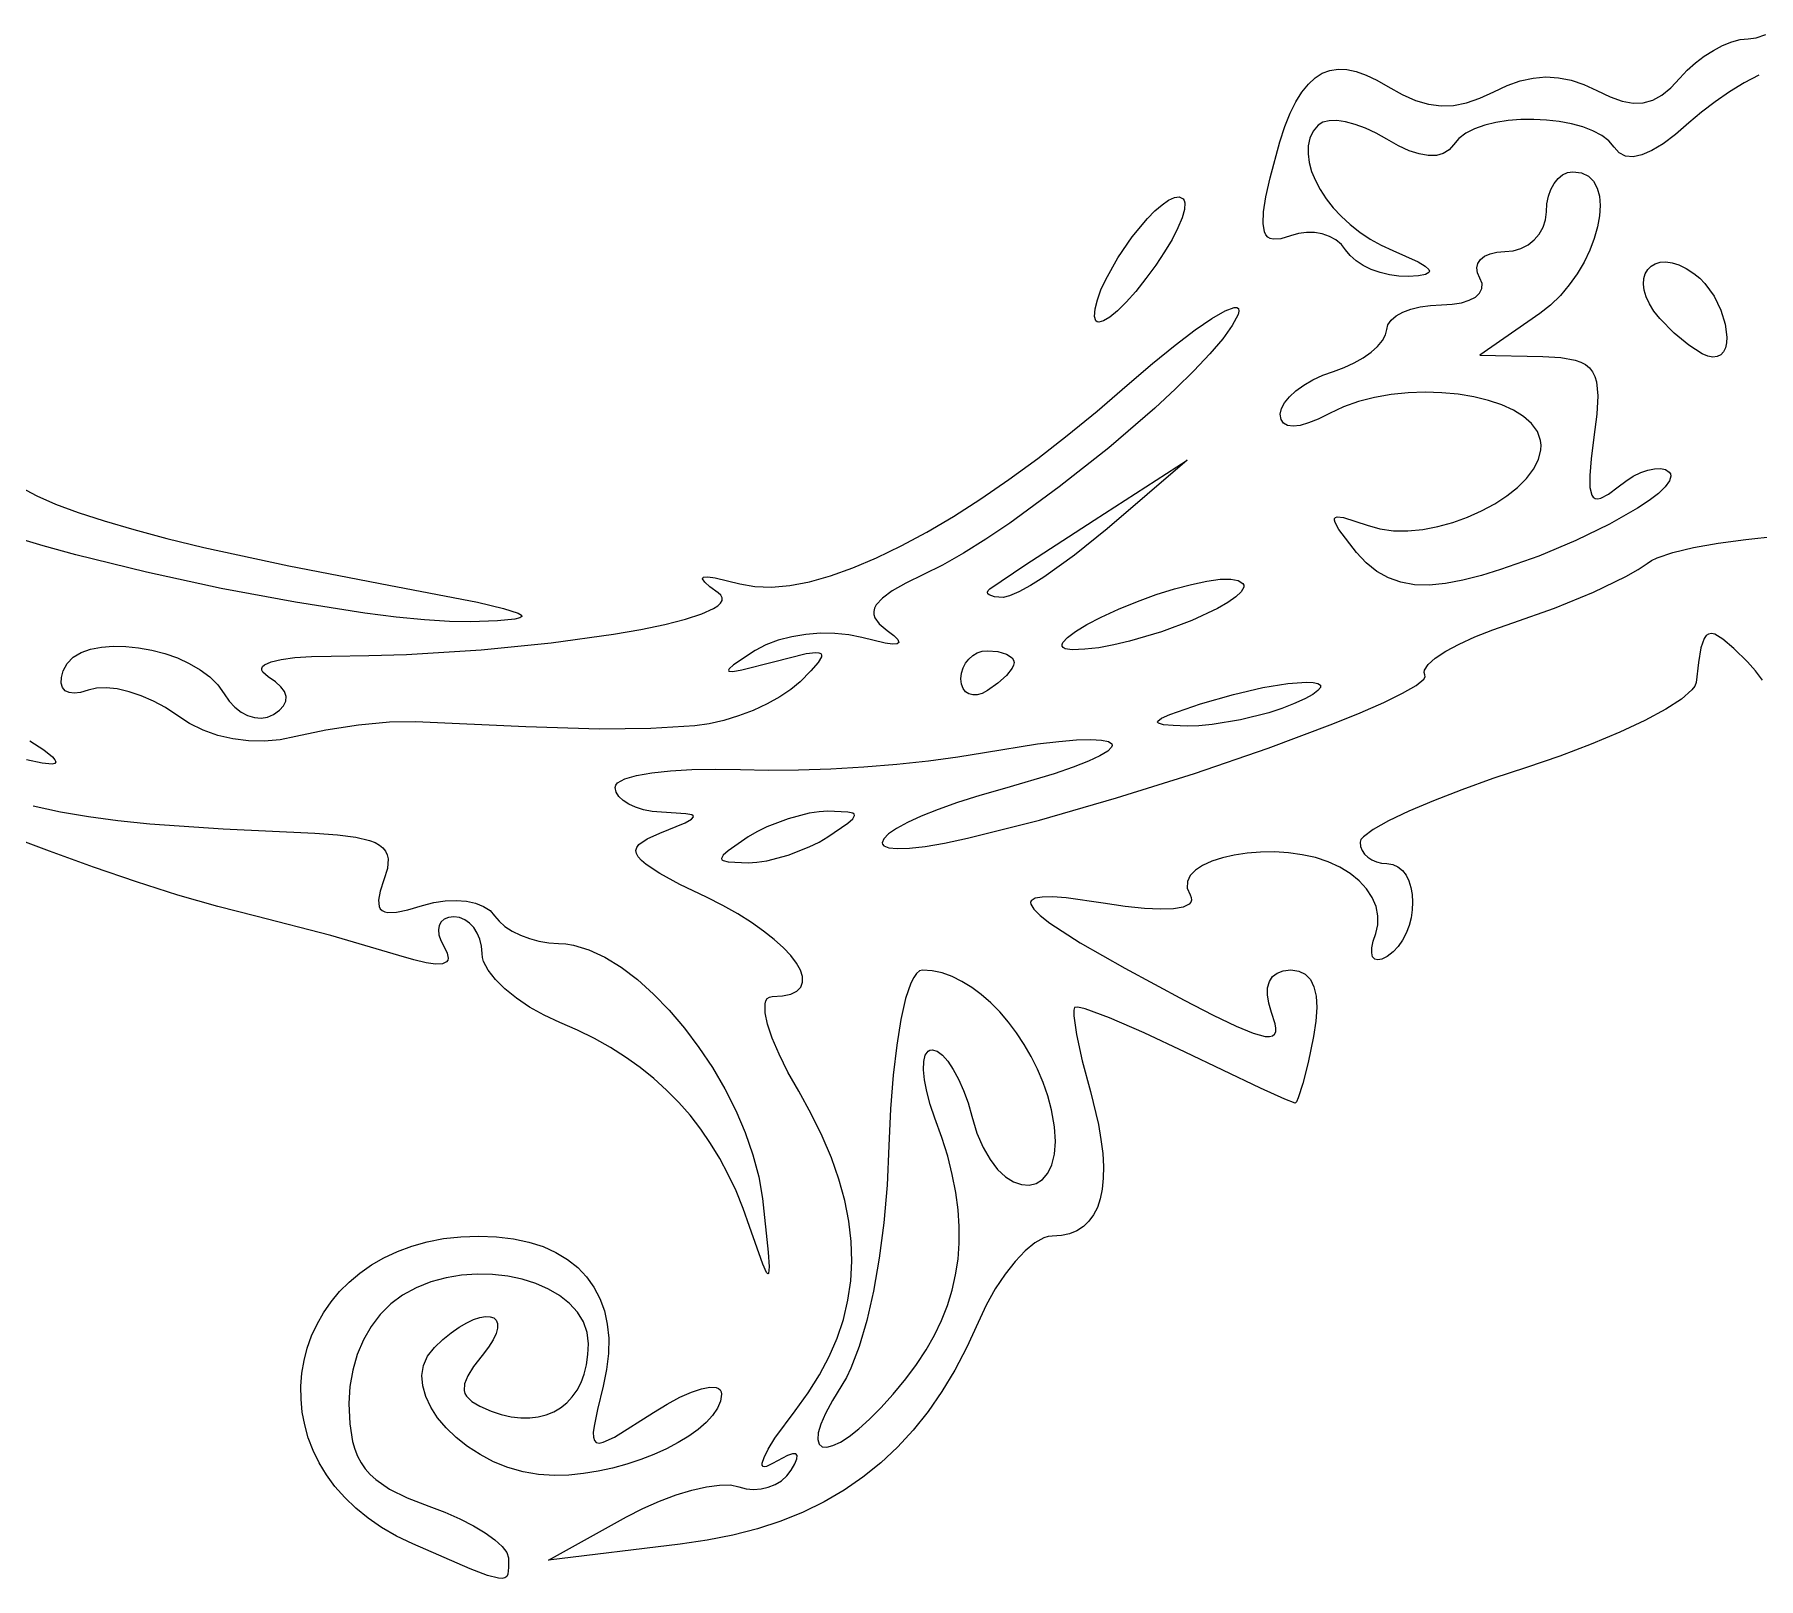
# Model space of a CAD drawing. Header units: millimetres. Extents: x 0.03 to 7.19, y 1.13 to 4.15.
# Drawn here: x 5.514 to 6.234, y 1.173 to 1.818 of the extents above; entities that cross this region are included whole.
import ezdxf

# ---------------------------------------------------------------- set-up
doc = ezdxf.new("R2010")
doc.units = ezdxf.units.MM

msp = doc.modelspace()

# ---------------------------------------------------------------- linework, layer by layer
at = {"flags": 128}
for points in [[(6.234096, 1.800558), (6.227987, 1.797299), (6.221819, 1.793567), (6.215779, 1.789468), (6.210052, 1.785109), (6.204824, 1.780594), (6.199237, 1.775724), (6.194094, 1.771871), (6.189413, 1.76904), (6.185214, 1.767238), (6.181516, 1.766472), (6.178337, 1.766748), (6.175697, 1.768074), (6.173615, 1.770455), (6.17144, 1.773088), (6.168454, 1.775388), (6.164775, 1.777352), (6.160517, 1.778979), (6.155797, 1.780267), (6.150732, 1.781214), (6.145436, 1.781817), (6.140027, 1.782076), (6.134619, 1.781989), (6.12933, 1.781552), (6.124275, 1.780766), (6.11957, 1.779627), (6.115332, 1.778134), (6.111675, 1.776284), (6.108717, 1.774077), (6.106574, 1.77151), (6.104702, 1.769295), (6.102299, 1.767803), (6.099399, 1.767032), (6.096035, 1.766977), (6.092244, 1.767637), (6.088058, 1.769008), (6.083513, 1.771088), (6.078643, 1.773872), (6.074231, 1.776378), (6.069822, 1.778423), (6.065535, 1.779983), (6.061485, 1.781035), (6.05779, 1.781554), (6.054567, 1.781516), (6.051933, 1.780899), (6.050004, 1.779677), (6.047978, 1.777121), (6.046624, 1.77423), (6.045911, 1.771056), (6.04581, 1.767649), (6.046289, 1.764062), (6.047319, 1.760345), (6.048868, 1.756549), (6.050907, 1.752726), (6.053405, 1.748926), (6.056331, 1.7452), (6.059656, 1.7416), (6.063348, 1.738177), (6.067377, 1.734982), (6.071714, 1.732066), (6.076326, 1.729479), (6.081185, 1.727274), (6.091737, 1.722582), (6.094749, 1.72078), (6.096268, 1.719316), (6.096471, 1.718704), (6.096305, 1.718169), (6.094872, 1.717321), (6.091981, 1.716752), (6.087643, 1.716441), (6.083719, 1.716541), (6.079768, 1.717102), (6.075898, 1.718078), (6.072216, 1.719424), (6.06883, 1.721094), (6.065846, 1.723043), (6.063373, 1.725224), (6.061518, 1.727594), (6.059722, 1.729855), (6.05743, 1.731728), (6.054734, 1.733188), (6.05173, 1.734212), (6.04851, 1.734774), (6.04517, 1.734852), (6.041804, 1.73442), (6.038504, 1.733455), (6.034442, 1.732209), (6.031298, 1.732007), (6.030061, 1.732326), (6.029041, 1.73294), (6.028234, 1.733859), (6.027638, 1.735094), (6.027059, 1.738558), (6.027272, 1.74342), (6.028245, 1.749768), (6.029949, 1.757691), (6.033999, 1.772716), (6.036147, 1.779049), (6.0384, 1.784614), (6.040771, 1.789421), (6.043276, 1.793483), (6.045932, 1.796811), (6.048754, 1.799418), (6.051758, 1.801316), (6.054959, 1.802518), (6.058372, 1.803033), (6.062015, 1.802877), (6.065902, 1.802059), (6.070049, 1.800592), (6.074471, 1.798489), (6.079185, 1.79576), (6.085061, 1.792424), (6.090648, 1.789974), (6.09604, 1.788405), (6.101331, 1.787715), (6.106613, 1.787899), (6.111982, 1.788952), (6.11753, 1.79087), (6.123351, 1.793649), (6.128913, 1.796286), (6.134375, 1.798186), (6.139761, 1.79935), (6.145094, 1.799778), (6.150399, 1.79947), (6.155699, 1.798427), (6.161018, 1.796648), (6.166379, 1.794135), (6.17194, 1.791452), (6.176966, 1.789693), (6.18155, 1.788871), (6.185784, 1.789), (6.18976, 1.790094), (6.193572, 1.792167), (6.197313, 1.795231), (6.201074, 1.799302), (6.204116, 1.8026), (6.20754, 1.805678), (6.21123, 1.808468), (6.215068, 1.810903), (6.218939, 1.812914), (6.222724, 1.814435), (6.226308, 1.815397), (6.229574, 1.815733), (6.232996, 1.816199), (6.237029, 1.817535)], [(6.066032, 1.601247), (6.058726, 1.610794), (6.057095, 1.613681), (6.056799, 1.614689), (6.056855, 1.61542), (6.057266, 1.615885), (6.058038, 1.616094), (6.060676, 1.615786), (6.070449, 1.612552), (6.075736, 1.611058), (6.081444, 1.610315), (6.087462, 1.610268), (6.093678, 1.610862), (6.099978, 1.612043), (6.106252, 1.613756), (6.112387, 1.615945), (6.118271, 1.618556), (6.123793, 1.621533), (6.128839, 1.624823), (6.133298, 1.62837), (6.137058, 1.632118), (6.140007, 1.636015), (6.142032, 1.640003), (6.143022, 1.644029), (6.143094, 1.646039), (6.142865, 1.648038), (6.141559, 1.651691), (6.139181, 1.655015), (6.13584, 1.657997), (6.131648, 1.660622), (6.126712, 1.662876), (6.121143, 1.664746), (6.11505, 1.666218), (6.108542, 1.667278), (6.10173, 1.667911), (6.094722, 1.668105), (6.087627, 1.667845), (6.080557, 1.667116), (6.073619, 1.665906), (6.066924, 1.664201), (6.06058, 1.661985), (6.054699, 1.659247), (6.05007, 1.65695), (6.04599, 1.655302), (6.042479, 1.654301), (6.03956, 1.65395), (6.037252, 1.654247), (6.035577, 1.655194), (6.034557, 1.656791), (6.034212, 1.659038), (6.034666, 1.661343), (6.035966, 1.663771), (6.038021, 1.66625), (6.04074, 1.668707), (6.044032, 1.671067), (6.047806, 1.673259), (6.051971, 1.675209), (6.056435, 1.676844), (6.060899, 1.678471), (6.065063, 1.680397), (6.068837, 1.682552), (6.072129, 1.684865), (6.074848, 1.687263), (6.076903, 1.689676), (6.078203, 1.692032), (6.078657, 1.69426), (6.079124, 1.696341), (6.080462, 1.698282), (6.082577, 1.700041), (6.085376, 1.701576), (6.088764, 1.702845), (6.092649, 1.703803), (6.096936, 1.70441), (6.101532, 1.704622), (6.105988, 1.704848), (6.109874, 1.705498), (6.113125, 1.706526), (6.115674, 1.707885), (6.117457, 1.709531), (6.118407, 1.711418), (6.118458, 1.713501), (6.117546, 1.715733), (6.116519, 1.717965), (6.116244, 1.720047), (6.116678, 1.721934), (6.117778, 1.72358), (6.119502, 1.724939), (6.121808, 1.725967), (6.124651, 1.726617), (6.12799, 1.726844), (6.131471, 1.727184), (6.134718, 1.728159), (6.137662, 1.7297), (6.14023, 1.73174), (6.142351, 1.734209), (6.143955, 1.737039), (6.14497, 1.740162), (6.145324, 1.74351), (6.14555, 1.746858), (6.1462, 1.749982), (6.147228, 1.752812), (6.148587, 1.755281), (6.150234, 1.757321), (6.15212, 1.758862), (6.154203, 1.759837), (6.156435, 1.760177), (6.16, 1.759704), (6.162869, 1.75835), (6.165064, 1.756212), (6.166606, 1.753385), (6.16752, 1.749968), (6.167828, 1.746055), (6.167551, 1.741745), (6.166714, 1.737134), (6.165339, 1.732318), (6.163448, 1.727394), (6.161064, 1.722459), (6.15821, 1.717609), (6.154909, 1.712941), (6.151182, 1.708552), (6.147054, 1.704538), (6.142546, 1.700997), (6.117546, 1.683566), (6.143796, 1.682983), (6.151412, 1.682567), (6.157318, 1.681537), (6.159676, 1.680719), (6.161663, 1.679659), (6.163298, 1.678328), (6.164598, 1.676698), (6.165583, 1.674738), (6.166271, 1.672419), (6.166831, 1.666588), (6.166428, 1.65897), (6.165212, 1.64933), (6.164022, 1.64035), (6.163431, 1.633406), (6.163491, 1.628393), (6.164252, 1.625208), (6.164912, 1.62427), (6.165766, 1.623749), (6.16682, 1.623634), (6.168082, 1.623912), (6.171251, 1.625594), (6.175324, 1.628691), (6.178461, 1.631058), (6.181637, 1.633017), (6.184764, 1.634543), (6.187756, 1.635611), (6.190524, 1.636196), (6.192982, 1.636273), (6.195041, 1.635817), (6.196615, 1.634802), (6.197155, 1.634029), (6.197352, 1.633145), (6.196773, 1.631071), (6.194987, 1.628635), (6.192099, 1.625895), (6.188218, 1.622905), (6.183448, 1.619723), (6.171676, 1.613003), (6.157637, 1.606185), (6.142187, 1.599716), (6.126182, 1.594045), (6.118238, 1.59165), (6.110476, 1.589622), (6.103146, 1.588189), (6.096415, 1.587557), (6.090237, 1.587737), (6.084567, 1.588741), (6.079357, 1.590582), (6.074562, 1.593272), (6.070136, 1.596823), (6.066032, 1.601247)], [(5.956671, 1.699719), (5.956953, 1.702995), (5.957873, 1.706732), (5.959352, 1.710825), (5.961311, 1.715171), (5.966355, 1.724199), (5.972376, 1.732979), (5.978744, 1.740675), (5.981862, 1.743855), (5.984831, 1.746449), (5.987572, 1.748354), (5.990007, 1.749465), (5.992057, 1.749677), (5.993643, 1.748885), (5.994114, 1.748161), (5.994357, 1.747175), (5.994186, 1.74449), (5.993194, 1.740966), (5.991445, 1.736741), (5.989002, 1.731952), (5.985928, 1.726735), (5.982287, 1.721227), (5.978143, 1.715566), (5.973876, 1.710257), (5.969886, 1.70577), (5.966259, 1.702168), (5.963084, 1.699517), (5.96045, 1.697882), (5.958444, 1.697328), (5.957704, 1.697476), (5.957155, 1.697918), (5.956671, 1.699719)], [(6.192657, 1.698899), (6.190199, 1.702005), (6.188322, 1.705029), (6.186997, 1.707936), (6.186195, 1.710686), (6.185888, 1.713243), (6.186047, 1.715569), (6.186643, 1.717624), (6.187648, 1.719373), (6.189033, 1.720777), (6.19077, 1.721798), (6.192829, 1.722399), (6.195182, 1.722542), (6.197801, 1.722188), (6.200656, 1.721301), (6.20372, 1.719842), (6.206962, 1.717774), (6.209352, 1.71581), (6.211554, 1.713521), (6.215338, 1.708224), (6.218202, 1.702388), (6.220032, 1.696519), (6.220716, 1.691122), (6.220594, 1.688758), (6.220142, 1.686702), (6.219348, 1.685017), (6.218197, 1.683765), (6.216675, 1.68301), (6.214768, 1.682816), (6.212812, 1.683222), (6.210444, 1.684218), (6.204832, 1.687717), (6.198661, 1.692787), (6.192657, 1.698899)], [(5.573421, 1.533302), (5.568709, 1.536446), (5.563717, 1.539151), (5.558596, 1.541374), (5.553499, 1.543071), (5.548577, 1.5442), (5.543981, 1.544718), (5.539865, 1.544581), (5.536379, 1.543747), (5.533279, 1.542788), (5.530633, 1.542439), (5.528471, 1.542676), (5.526824, 1.543476), (5.52572, 1.544814), (5.525192, 1.546668), (5.525267, 1.549015), (5.525976, 1.55183), (5.527614, 1.554911), (5.530148, 1.557422), (5.533458, 1.559378), (5.537426, 1.560798), (5.541933, 1.561698), (5.546862, 1.562096), (5.552093, 1.562008), (5.557508, 1.561451), (5.562988, 1.560443), (5.568415, 1.559001), (5.573671, 1.557141), (5.578637, 1.554881), (5.583193, 1.552237), (5.587223, 1.549227), (5.590607, 1.545868), (5.593226, 1.542177), (5.595274, 1.539148), (5.597642, 1.536607), (5.600247, 1.534587), (5.603002, 1.533125), (5.605825, 1.532255), (5.608631, 1.532013), (5.611334, 1.532434), (5.613851, 1.533552), (5.61634, 1.535364), (5.618034, 1.537227), (5.618934, 1.539137), (5.619041, 1.541094), (5.618353, 1.543095), (5.616873, 1.545138), (5.614599, 1.547222), (5.611532, 1.549344), (5.609352, 1.551165), (5.608909, 1.552016), (5.608886, 1.552822), (5.609273, 1.553581), (5.610061, 1.55429), (5.612803, 1.555545), (5.617036, 1.556563), (5.622688, 1.55732), (5.629684, 1.557792), (5.637949, 1.557955), (5.653629, 1.558131), (5.669396, 1.558639), (5.700475, 1.560538), (5.729763, 1.563417), (5.755836, 1.567045), (5.767222, 1.569067), (5.77727, 1.571189), (5.785803, 1.573381), (5.792642, 1.575615), (5.79761, 1.577862), (5.799336, 1.57898), (5.800528, 1.580092), (5.801163, 1.581191), (5.801219, 1.582276), (5.800673, 1.583342), (5.799504, 1.584385), (5.796042, 1.586916), (5.793863, 1.588844), (5.792982, 1.590178), (5.793033, 1.590623), (5.793414, 1.590922), (5.795174, 1.591083), (5.798278, 1.590669), (5.808574, 1.588135), (5.814833, 1.586956), (5.821783, 1.586716), (5.829385, 1.587396), (5.837603, 1.588977), (5.846398, 1.591439), (5.855731, 1.594763), (5.865565, 1.598929), (5.875862, 1.603918), (5.886583, 1.609711), (5.897692, 1.616287), (5.909149, 1.623627), (5.920917, 1.631712), (5.932958, 1.640522), (5.945234, 1.650037), (5.957706, 1.660239), (5.970337, 1.671108), (5.98081, 1.680108), (5.990322, 1.687829), (5.998681, 1.694152), (6.0057, 1.698955), (6.011189, 1.702117), (6.014957, 1.703518), (6.016136, 1.70352), (6.016815, 1.703036), (6.016968, 1.702052), (6.016574, 1.700552), (6.014179, 1.696003), (6.010189, 1.690477), (6.004781, 1.68412), (5.99813, 1.677078), (5.990411, 1.669496), (5.9818, 1.661519), (5.962605, 1.64496), (5.94195, 1.628565), (5.921242, 1.613495), (5.911306, 1.606821), (5.901884, 1.600914), (5.89315, 1.595919), (5.885282, 1.591983), (5.877921, 1.588422), (5.872197, 1.585167), (5.868071, 1.582156), (5.865502, 1.57933), (5.86479, 1.577966), (5.864451, 1.576626), (5.864482, 1.5753), (5.864878, 1.573983), (5.866742, 1.57134), (5.870004, 1.568635), (5.872863, 1.566468), (5.874515, 1.564812), (5.874967, 1.563667), (5.874225, 1.563036), (5.872294, 1.562921), (5.869182, 1.563321), (5.859435, 1.565677), (5.854057, 1.566825), (5.848264, 1.56741), (5.842237, 1.567452), (5.83616, 1.566976), (5.830215, 1.566002), (5.824583, 1.564552), (5.819447, 1.56265), (5.81499, 1.560316), (5.805931, 1.554286), (5.804022, 1.552556), (5.803743, 1.551999), (5.803923, 1.551642), (5.805681, 1.551515), (5.809344, 1.552144), (5.822574, 1.555552), (5.836294, 1.558967), (5.84022, 1.55945), (5.841484, 1.559359), (5.842296, 1.559036), (5.842665, 1.558475), (5.842601, 1.557667), (5.841214, 1.555281), (5.838216, 1.551818), (5.833685, 1.547219), (5.829876, 1.543978), (5.825227, 1.540858), (5.819917, 1.537933), (5.814127, 1.53528), (5.808037, 1.532971), (5.801827, 1.531084), (5.795677, 1.529692), (5.789768, 1.528872), (5.771439, 1.527672), (5.74995, 1.527483), (5.719204, 1.528387), (5.673101, 1.530469), (5.662281, 1.530317), (5.649247, 1.529102), (5.63564, 1.527025), (5.623101, 1.524288), (5.616568, 1.522969), (5.609968, 1.522376), (5.603381, 1.522497), (5.596886, 1.523316), (5.590563, 1.52482), (5.584492, 1.526995), (5.578751, 1.529827), (5.573421, 1.533302)], [(5.912907, 1.585997), (5.927608, 1.595906), (5.956435, 1.614691), (5.995324, 1.639788), (5.96199, 1.611149), (5.948244, 1.600025), (5.935456, 1.590906), (5.929867, 1.587393), (5.925053, 1.584735), (5.921192, 1.58305), (5.918462, 1.582455), (5.914876, 1.582717), (5.912633, 1.58347), (5.912072, 1.583996), (5.911916, 1.584601), (5.912186, 1.585273), (5.912907, 1.585997)], [(5.508458, 1.628332), (5.514919, 1.624912), (5.522833, 1.62145), (5.532216, 1.617941), (5.543083, 1.61438), (5.555449, 1.610762), (5.56933, 1.607081), (5.584741, 1.603332), (5.620214, 1.59561), (5.66199, 1.587552), (5.698973, 1.580396), (5.70991, 1.577848), (5.716042, 1.575884), (5.717362, 1.575096), (5.717546, 1.574424), (5.716617, 1.573858), (5.714596, 1.57339), (5.707366, 1.572704), (5.696032, 1.572288), (5.687277, 1.572403), (5.676847, 1.573075), (5.664973, 1.574257), (5.651886, 1.575904), (5.622997, 1.580406), (5.592023, 1.586207), (5.560812, 1.592935), (5.53121, 1.60022), (5.517588, 1.603954), (5.505061, 1.607688)], [(5.761254, 1.198483), (5.768094, 1.201998), (5.775039, 1.205062), (5.781895, 1.207623), (5.788471, 1.209628), (5.794573, 1.211027), (5.80001, 1.211768), (5.804588, 1.211798), (5.808115, 1.211066), (5.811137, 1.210217), (5.814258, 1.209913), (5.817388, 1.210125), (5.820436, 1.210825), (5.823314, 1.211983), (5.82593, 1.213572), (5.828194, 1.215563), (5.830018, 1.217927), (5.83156, 1.220669), (5.832383, 1.222729), (5.832487, 1.224107), (5.831874, 1.224802), (5.830542, 1.224815), (5.828493, 1.224146), (5.82224, 1.22076), (5.819652, 1.219491), (5.818792, 1.219361), (5.818215, 1.219551), (5.817917, 1.220052), (5.817892, 1.22085), (5.818643, 1.223297), (5.820431, 1.226802), (5.823217, 1.231274), (5.831629, 1.24276), (5.837091, 1.250202), (5.841837, 1.257735), (5.845866, 1.265365), (5.84918, 1.273097), (5.851777, 1.28094), (5.853658, 1.288898), (5.854824, 1.296978), (5.855273, 1.305186), (5.855007, 1.313528), (5.854026, 1.322011), (5.852329, 1.33064), (5.849916, 1.339423), (5.846789, 1.348364), (5.842946, 1.357471), (5.838388, 1.366749), (5.833115, 1.376205), (5.828635, 1.384212), (5.824951, 1.391651), (5.822108, 1.398367), (5.820148, 1.404208), (5.819115, 1.409019), (5.819051, 1.412646), (5.819396, 1.413968), (5.82, 1.414935), (5.820867, 1.41553), (5.822004, 1.415733), (5.826378, 1.416), (5.829811, 1.416775), (5.83233, 1.418014), (5.833963, 1.419675), (5.834739, 1.421717), (5.834684, 1.424097), (5.833828, 1.426772), (5.832197, 1.429701), (5.82982, 1.432842), (5.826725, 1.436151), (5.822939, 1.439587), (5.81849, 1.443108), (5.813407, 1.446671), (5.807718, 1.450234), (5.801449, 1.453754), (5.794629, 1.457191), (5.783553, 1.462619), (5.775185, 1.467128), (5.769405, 1.470879), (5.767448, 1.472523), (5.766094, 1.474038), (5.765329, 1.475446), (5.765136, 1.476767), (5.765501, 1.478022), (5.76641, 1.47923), (5.769799, 1.48159), (5.775185, 1.48401), (5.785656, 1.488365), (5.788302, 1.489802), (5.78923, 1.490851), (5.789051, 1.491254), (5.788445, 1.491589), (5.785954, 1.492096), (5.775879, 1.492733), (5.771973, 1.493085), (5.768329, 1.493791), (5.765027, 1.494809), (5.762146, 1.496095), (5.759767, 1.49761), (5.757969, 1.499309), (5.756832, 1.501151), (5.756435, 1.503094), (5.756706, 1.504058), (5.757503, 1.504973), (5.760565, 1.506642), (5.765407, 1.508069), (5.771813, 1.509226), (5.77957, 1.51008), (5.788462, 1.510602), (5.798276, 1.51076), (5.808796, 1.510524), (5.820326, 1.510282), (5.833034, 1.51042), (5.846502, 1.510911), (5.860313, 1.511724), (5.87405, 1.512831), (5.887296, 1.514202), (5.899632, 1.515809), (5.910643, 1.517622), (5.932789, 1.521259), (5.941686, 1.522337), (5.949116, 1.522952), (5.955065, 1.523128), (5.959519, 1.522887), (5.962467, 1.522253), (5.963895, 1.521248), (5.964035, 1.520615), (5.963789, 1.519897), (5.962138, 1.518222), (5.958928, 1.516247), (5.954145, 1.513995), (5.947777, 1.511488), (5.939811, 1.508751), (5.919032, 1.502677), (5.908693, 1.499749), (5.899435, 1.496808), (5.891294, 1.493905), (5.884307, 1.491089), (5.87851, 1.488408), (5.873939, 1.485911), (5.87063, 1.483648), (5.86862, 1.481668), (5.867946, 1.48002), (5.86812, 1.479336), (5.868642, 1.478753), (5.870747, 1.477916), (5.874296, 1.477558), (5.879325, 1.477728), (5.88587, 1.478476), (5.893969, 1.47985), (5.903657, 1.481899), (5.933604, 1.489442), (5.965836, 1.498704), (5.998342, 1.508968), (6.029112, 1.519516), (6.056135, 1.529627), (6.067614, 1.534295), (6.077403, 1.538585), (6.08525, 1.542406), (6.090904, 1.54567), (6.094114, 1.548285), (6.094724, 1.549322), (6.094629, 1.550163), (6.094329, 1.551072), (6.094462, 1.552091), (6.095954, 1.55442), (6.098956, 1.557061), (6.103315, 1.559925), (6.108882, 1.562925), (6.115506, 1.56597), (6.123037, 1.568972), (6.131324, 1.571844), (6.148668, 1.577958), (6.165016, 1.584672), (6.178529, 1.59117), (6.183646, 1.594083), (6.187365, 1.596635), (6.189167, 1.597798), (6.191595, 1.598944), (6.198168, 1.601156), (6.206753, 1.60322), (6.217018, 1.605082), (6.228632, 1.606689), (6.241264, 1.607989)], [(5.966699, 1.577552), (5.974587, 1.580778), (5.982417, 1.583609), (5.989985, 1.585996), (5.997084, 1.587891), (6.00351, 1.589243), (6.009058, 1.590003), (6.013522, 1.590123), (6.016699, 1.589552), (6.018602, 1.588316), (6.018967, 1.587555), (6.018965, 1.586708), (6.017941, 1.584791), (6.01568, 1.582629), (6.012335, 1.580285), (6.008056, 1.577822), (5.99731, 1.572793), (5.984654, 1.568051), (5.971304, 1.564101), (5.964748, 1.562582), (5.958474, 1.561451), (5.952634, 1.560772), (5.947379, 1.560608), (5.944392, 1.561031), (5.943542, 1.561481), (5.943107, 1.562077), (5.943078, 1.562813), (5.943444, 1.563678), (5.945325, 1.565762), (5.94867, 1.568261), (5.953401, 1.571106), (5.959436, 1.574226), (5.966699, 1.577552)], [(6.235569, 1.547874), (6.232715, 1.55178), (6.229365, 1.555497), (6.223579, 1.561128), (6.21907, 1.565001), (6.21564, 1.567037), (6.214269, 1.567342), (6.213094, 1.567158), (6.212092, 1.566475), (6.211236, 1.565285), (6.209869, 1.561338), (6.208797, 1.555241), (6.207824, 1.546913), (6.207322, 1.545447), (6.206127, 1.543797), (6.201805, 1.540013), (6.195147, 1.535708), (6.186443, 1.531026), (6.175986, 1.526113), (6.164064, 1.521114), (6.150969, 1.516175), (6.13699, 1.511441), (6.12304, 1.506794), (6.110026, 1.502106), (6.098233, 1.497504), (6.087945, 1.493116), (6.079448, 1.48907), (6.073025, 1.485494), (6.068963, 1.482515), (6.067906, 1.481289), (6.067546, 1.48026), (6.067773, 1.478459), (6.068423, 1.476778), (6.06945, 1.475255), (6.07081, 1.473925), (6.072456, 1.472827), (6.074343, 1.471997), (6.076425, 1.471471), (6.078657, 1.471288), (6.08118, 1.47095), (6.083369, 1.469984), (6.085223, 1.468465), (6.086743, 1.466469), (6.087928, 1.46407), (6.088777, 1.461343), (6.089291, 1.458362), (6.089469, 1.455203), (6.089312, 1.45194), (6.088818, 1.448649), (6.087988, 1.445403), (6.086821, 1.442278), (6.085317, 1.439349), (6.083476, 1.43669), (6.081298, 1.434376), (6.078782, 1.432483), (6.07666, 1.43142), (6.074943, 1.431074), (6.073647, 1.431409), (6.072789, 1.432391), (6.072387, 1.433983), (6.072458, 1.436153), (6.073019, 1.438863), (6.074087, 1.44208), (6.074994, 1.44573), (6.075015, 1.4495), (6.074196, 1.453304), (6.072582, 1.457057), (6.070219, 1.460674), (6.067152, 1.46407), (6.063426, 1.46716), (6.059087, 1.469858), (6.054249, 1.472056), (6.048981, 1.473762), (6.043401, 1.474995), (6.037628, 1.475779), (6.03178, 1.476136), (6.025978, 1.476088), (6.020339, 1.475656), (6.014982, 1.474865), (6.010025, 1.473734), (6.005589, 1.472287), (6.001791, 1.470546), (5.99875, 1.468533), (5.996584, 1.466271), (5.995414, 1.46378), (5.995357, 1.461084), (5.996532, 1.458205), (5.997065, 1.457061), (5.997181, 1.456037), (5.99689, 1.455133), (5.9962, 1.45435), (5.993664, 1.453152), (5.989648, 1.45245), (5.984228, 1.452251), (5.977479, 1.452562), (5.969477, 1.453392), (5.960296, 1.454747), (5.944856, 1.456912), (5.939143, 1.457342), (5.934787, 1.457311), (5.931806, 1.456801), (5.930214, 1.455794), (5.929943, 1.455098), (5.930026, 1.45427), (5.931259, 1.452212), (5.933929, 1.4496), (5.938049, 1.446416), (5.950708, 1.438258), (5.96936, 1.427589), (5.994129, 1.41426), (6.006218, 1.408007), (6.01574, 1.403417), (6.022901, 1.400459), (6.02791, 1.399104), (6.029673, 1.399019), (6.030976, 1.399324), (6.031844, 1.400015), (6.032305, 1.401089), (6.032384, 1.402541), (6.032106, 1.404369), (6.030587, 1.409135), (6.029383, 1.412979), (6.028841, 1.416432), (6.028946, 1.419456), (6.029679, 1.422016), (6.031026, 1.424072), (6.032968, 1.425587), (6.03549, 1.426523), (6.038574, 1.426844), (6.041927, 1.426403), (6.044665, 1.425086), (6.046784, 1.422896), (6.048282, 1.41984), (6.049158, 1.415924), (6.04941, 1.411152), (6.049035, 1.405531), (6.048032, 1.399066), (6.045792, 1.38828), (6.043615, 1.379448), (6.041751, 1.37348), (6.041014, 1.371855), (6.040449, 1.371288), (6.036122, 1.372966), (6.02602, 1.377533), (5.994518, 1.392538), (5.97737, 1.400592), (5.962936, 1.406804), (5.952735, 1.41056), (5.949695, 1.411325), (5.948282, 1.411247), (5.947952, 1.410069), (5.948007, 1.407686), (5.949162, 1.399875), (5.951534, 1.388965), (5.954907, 1.376108), (5.958254, 1.362332), (5.959346, 1.356074), (5.960053, 1.350244), (5.960375, 1.344848), (5.960315, 1.33989), (5.959874, 1.335378), (5.959053, 1.331316), (5.957853, 1.32771), (5.956277, 1.324567), (5.954326, 1.321892), (5.952001, 1.31969), (5.949303, 1.317967), (5.946234, 1.31673), (5.942796, 1.315983), (5.93899, 1.315733), (5.937321, 1.315545), (5.935542, 1.314996), (5.931719, 1.312883), (5.927648, 1.309544), (5.923456, 1.305125), (5.919268, 1.299775), (5.915213, 1.293643), (5.911416, 1.286875), (5.908004, 1.279622), (5.90333, 1.269378), (5.8983, 1.259771), (5.8929, 1.250793), (5.88712, 1.242433), (5.880947, 1.234683), (5.874368, 1.227533), (5.867372, 1.220974), (5.859945, 1.214998), (5.852076, 1.209595), (5.843752, 1.204756), (5.834962, 1.200472), (5.825692, 1.196733), (5.81593, 1.193531), (5.805665, 1.190856), (5.794883, 1.188699), (5.783574, 1.187052), (5.728657, 1.180441), (5.761254, 1.198483)], [(5.900879, 1.548413), (5.901106, 1.550777), (5.901756, 1.552982), (5.902783, 1.55498), (5.904143, 1.556722), (5.905789, 1.558161), (5.907676, 1.559249), (5.909758, 1.559937), (5.91199, 1.560177), (5.916304, 1.55979), (5.919837, 1.558736), (5.922225, 1.557177), (5.922875, 1.556259), (5.923101, 1.555274), (5.922875, 1.55415), (5.922225, 1.552831), (5.919837, 1.549799), (5.916304, 1.546563), (5.91199, 1.54351), (5.909758, 1.542371), (5.907676, 1.541773), (5.905789, 1.541695), (5.904143, 1.542118), (5.902783, 1.543022), (5.901756, 1.544385), (5.901106, 1.546189), (5.900879, 1.548413)], [(6.000879, 1.537955), (6.014617, 1.541947), (6.026961, 1.544799), (6.03734, 1.54651), (6.045183, 1.54708), (6.047975, 1.546937), (6.049918, 1.54651), (6.050942, 1.545797), (6.050975, 1.544799), (6.049945, 1.543515), (6.047782, 1.541947), (6.044413, 1.540094), (6.039768, 1.537955), (6.03485, 1.536044), (6.029386, 1.534274), (6.017546, 1.531307), (6.005706, 1.529359), (6.000241, 1.528862), (5.995324, 1.528733), (5.989514, 1.528911), (5.98551, 1.529279), (5.983337, 1.529881), (5.982946, 1.530283), (5.983023, 1.53076), (5.984594, 1.531963), (5.988076, 1.533533), (6.000879, 1.537955)], [(5.512027, 1.522614), (5.517871, 1.518813), (5.521584, 1.515805), (5.52256, 1.514643), (5.522907, 1.513733), (5.522547, 1.513104), (5.521457, 1.512809), (5.517266, 1.513155), (5.510694, 1.514629)], [(5.513456, 1.495441), (5.524802, 1.492958), (5.536497, 1.490922), (5.548845, 1.489259), (5.562151, 1.487896), (5.592862, 1.485771), (5.631074, 1.483955), (5.640591, 1.483343), (5.648181, 1.482371), (5.653963, 1.480958), (5.656214, 1.48006), (5.658058, 1.479023), (5.65951, 1.477834), (5.660584, 1.476485), (5.661296, 1.474966), (5.661661, 1.473265), (5.66141, 1.469282), (5.659949, 1.464455), (5.658348, 1.459706), (5.657643, 1.456023), (5.657902, 1.45336), (5.658415, 1.452398), (5.659193, 1.451674), (5.660247, 1.451182), (5.661584, 1.450918), (5.665142, 1.451049), (5.669935, 1.45202), (5.676032, 1.453788), (5.680793, 1.455018), (5.685516, 1.455708), (5.690077, 1.455876), (5.694353, 1.45554), (5.698221, 1.454718), (5.701557, 1.453427), (5.704239, 1.451685), (5.706143, 1.44951), (5.707976, 1.447188), (5.710456, 1.445021), (5.713472, 1.443059), (5.716916, 1.441347), (5.720678, 1.439934), (5.724649, 1.438866), (5.72872, 1.43819), (5.732782, 1.437955), (5.735868, 1.437785), (5.73903, 1.437282), (5.745537, 1.435332), (5.752222, 1.432208), (5.759002, 1.428012), (5.765795, 1.422846), (5.772519, 1.416814), (5.779093, 1.410016), (5.785435, 1.402557), (5.791462, 1.394539), (5.797092, 1.386063), (5.802245, 1.377234), (5.806837, 1.368152), (5.810786, 1.358921), (5.814012, 1.349643), (5.816431, 1.340421), (5.817962, 1.331358), (5.820414, 1.309006), (5.820804, 1.302929), (5.820577, 1.300125), (5.820219, 1.29992), (5.81969, 1.300496), (5.818099, 1.303947), (5.812629, 1.319705), (5.809934, 1.32729), (5.806962, 1.33455), (5.803706, 1.34149), (5.800163, 1.348115), (5.796327, 1.35443), (5.792193, 1.360441), (5.787757, 1.366152), (5.783013, 1.371569), (5.777957, 1.376698), (5.772583, 1.381543), (5.766888, 1.38611), (5.760865, 1.390404), (5.754511, 1.39443), (5.74782, 1.398194), (5.740787, 1.4017), (5.733407, 1.404955), (5.726873, 1.407972), (5.720778, 1.411391), (5.715254, 1.415095), (5.710435, 1.418965), (5.706454, 1.422884), (5.703446, 1.426732), (5.701543, 1.430393), (5.701048, 1.432115), (5.700879, 1.433747), (5.700639, 1.436821), (5.699949, 1.439691), (5.698859, 1.442292), (5.697417, 1.444563), (5.695672, 1.446438), (5.693672, 1.447856), (5.691466, 1.448753), (5.689101, 1.449066), (5.686893, 1.448815), (5.685132, 1.448094), (5.683837, 1.446956), (5.683025, 1.44545), (5.682713, 1.443626), (5.682918, 1.441537), (5.683657, 1.439231), (5.684949, 1.43676), (5.686391, 1.433924), (5.68678, 1.431767), (5.686575, 1.430942), (5.686101, 1.430286), (5.684339, 1.429479), (5.681479, 1.429343), (5.677505, 1.429874), (5.672403, 1.43107), (5.666157, 1.432927), (5.637728, 1.441224), (5.606435, 1.449302), (5.590521, 1.453365), (5.573862, 1.458152), (5.55654, 1.463619), (5.538635, 1.469719), (5.520231, 1.476406), (5.501409, 1.483636)], [(5.845324, 1.482399), (5.853652, 1.488118), (5.855734, 1.49001), (5.856428, 1.49137), (5.856254, 1.491876), (5.855734, 1.492281), (5.853652, 1.492827), (5.845324, 1.493163), (5.841635, 1.492943), (5.837537, 1.492313), (5.828657, 1.49), (5.819777, 1.486577), (5.815678, 1.484561), (5.81199, 1.482399), (5.803654, 1.476672), (5.80157, 1.474778), (5.800876, 1.473417), (5.801049, 1.47291), (5.80157, 1.472505), (5.803654, 1.471958), (5.81199, 1.471622), (5.815678, 1.471841), (5.819777, 1.472472), (5.828657, 1.474786), (5.837537, 1.478213), (5.841635, 1.480233), (5.845324, 1.482399)], [(5.877851, 1.256122), (5.882324, 1.26214), (5.886294, 1.268195), (5.889763, 1.2743), (5.892733, 1.280471), (5.895206, 1.286723), (5.897183, 1.29307), (5.898665, 1.299526), (5.899655, 1.306108), (5.900154, 1.312828), (5.900163, 1.319703), (5.899685, 1.326746), (5.89872, 1.333973), (5.897271, 1.341398), (5.895339, 1.349036), (5.892925, 1.356902), (5.890032, 1.36501), (5.888052, 1.370733), (5.886586, 1.376073), (5.885637, 1.380913), (5.885211, 1.385135), (5.885313, 1.388624), (5.885948, 1.39126), (5.887121, 1.392928), (5.887911, 1.393362), (5.888837, 1.39351), (5.890913, 1.392943), (5.893124, 1.391319), (5.895404, 1.38875), (5.897683, 1.385351), (5.899894, 1.381236), (5.901968, 1.376518), (5.903838, 1.371313), (5.905435, 1.365733), (5.90757, 1.358708), (5.910135, 1.352679), (5.913038, 1.34764), (5.916184, 1.343581), (5.919479, 1.340495), (5.922828, 1.338374), (5.926138, 1.337211), (5.929315, 1.336997), (5.932264, 1.337724), (5.934892, 1.339384), (5.937105, 1.341971), (5.938808, 1.345475), (5.939907, 1.349889), (5.940309, 1.355205), (5.939919, 1.361414), (5.938643, 1.36851), (5.937086, 1.374276), (5.935139, 1.379921), (5.932835, 1.38541), (5.930205, 1.390709), (5.927281, 1.395782), (5.924096, 1.400596), (5.92068, 1.405115), (5.917067, 1.409306), (5.913287, 1.413132), (5.909374, 1.416561), (5.905358, 1.419556), (5.901272, 1.422085), (5.897148, 1.424111), (5.893017, 1.4256), (5.888912, 1.426518), (5.884865, 1.42683), (5.883591, 1.426476), (5.882346, 1.425432), (5.881135, 1.423724), (5.879962, 1.42138), (5.877754, 1.414891), (5.875765, 1.406179), (5.874034, 1.39546), (5.872604, 1.382949), (5.871515, 1.368862), (5.87081, 1.353413), (5.869996, 1.33702), (5.868627, 1.321306), (5.866743, 1.306488), (5.864388, 1.292783), (5.861604, 1.280407), (5.858433, 1.269575), (5.854918, 1.260505), (5.853045, 1.256699), (5.851101, 1.253413), (5.847195, 1.247105), (5.844292, 1.241686), (5.842337, 1.237152), (5.841275, 1.233497), (5.84105, 1.230714), (5.841605, 1.228799), (5.842886, 1.227746), (5.844836, 1.227549), (5.8474, 1.228202), (5.850522, 1.229701), (5.854146, 1.232038), (5.858217, 1.23521), (5.862678, 1.23921), (5.867475, 1.244032), (5.872551, 1.249671), (5.877851, 1.256122)], [(5.671976, 1.187149), (5.665189, 1.190406), (5.658956, 1.194002), (5.653274, 1.197909), (5.648135, 1.202097), (5.643532, 1.206538), (5.639461, 1.211203), (5.635914, 1.216062), (5.632885, 1.221086), (5.630369, 1.226247), (5.628358, 1.231515), (5.626847, 1.236861), (5.62583, 1.242256), (5.6253, 1.247672), (5.62525, 1.253078), (5.625676, 1.258447), (5.62657, 1.263748), (5.627927, 1.268953), (5.629739, 1.274033), (5.632001, 1.278959), (5.634707, 1.283702), (5.637851, 1.288232), (5.641426, 1.29252), (5.645425, 1.296538), (5.649844, 1.300257), (5.654674, 1.303647), (5.659912, 1.306679), (5.665549, 1.309324), (5.67158, 1.311554), (5.677999, 1.313338), (5.684799, 1.314649), (5.691974, 1.315457), (5.699518, 1.315733), (5.707, 1.315448), (5.713979, 1.314605), (5.720442, 1.31322), (5.726375, 1.311308), (5.731765, 1.308886), (5.7366, 1.305968), (5.740866, 1.302571), (5.744549, 1.298712), (5.747637, 1.294405), (5.750117, 1.289667), (5.751975, 1.284513), (5.753198, 1.278959), (5.753772, 1.273022), (5.753686, 1.266717), (5.752925, 1.260059), (5.751476, 1.253066), (5.749091, 1.243359), (5.74765, 1.236289), (5.747359, 1.233702), (5.747396, 1.231727), (5.747791, 1.230346), (5.748574, 1.229545), (5.749775, 1.229307), (5.751425, 1.229616), (5.756195, 1.231812), (5.772462, 1.242066), (5.77817, 1.245585), (5.783494, 1.248433), (5.78832, 1.25058), (5.79253, 1.251995), (5.796008, 1.252646), (5.798636, 1.252502), (5.799596, 1.252122), (5.800299, 1.251532), (5.800732, 1.250727), (5.800879, 1.249705), (5.800444, 1.246776), (5.799184, 1.243807), (5.797162, 1.240829), (5.794443, 1.237875), (5.791093, 1.234976), (5.787176, 1.232163), (5.782758, 1.229467), (5.777902, 1.226922), (5.772674, 1.224557), (5.767138, 1.222406), (5.76136, 1.220498), (5.755405, 1.218867), (5.749336, 1.217543), (5.743219, 1.216558), (5.73712, 1.215944), (5.731101, 1.215733), (5.724485, 1.216132), (5.718001, 1.217278), (5.711721, 1.219096), (5.705715, 1.22151), (5.700056, 1.224442), (5.694815, 1.227818), (5.690062, 1.231561), (5.685869, 1.235595), (5.682307, 1.239845), (5.679447, 1.244233), (5.677362, 1.248684), (5.676121, 1.253121), (5.675796, 1.25747), (5.676459, 1.261653), (5.678181, 1.265595), (5.681032, 1.269219), (5.684579, 1.272543), (5.688034, 1.275361), (5.691351, 1.277678), (5.694484, 1.279504), (5.697387, 1.280846), (5.700013, 1.281711), (5.702318, 1.282108), (5.704254, 1.282043), (5.705776, 1.281526), (5.706839, 1.280562), (5.707395, 1.279161), (5.707399, 1.27733), (5.706805, 1.275076), (5.705568, 1.272408), (5.70364, 1.269332), (5.700976, 1.265858), (5.697375, 1.261246), (5.694897, 1.257354), (5.69356, 1.254067), (5.693383, 1.251269), (5.693735, 1.250017), (5.694384, 1.248844), (5.696582, 1.246676), (5.699995, 1.24465), (5.704643, 1.242649), (5.708929, 1.241221), (5.713062, 1.240272), (5.717026, 1.239791), (5.720802, 1.239766), (5.724374, 1.240185), (5.727726, 1.241036), (5.730839, 1.242307), (5.733697, 1.243988), (5.736282, 1.246065), (5.738579, 1.248528), (5.740569, 1.251364), (5.742235, 1.254561), (5.743561, 1.258109), (5.744529, 1.261994), (5.745122, 1.266206), (5.745324, 1.270733), (5.744778, 1.275504), (5.743206, 1.279926), (5.740704, 1.283974), (5.73737, 1.287622), (5.7333, 1.290845), (5.728591, 1.293617), (5.723339, 1.295914), (5.717643, 1.29771), (5.711598, 1.29898), (5.705302, 1.299698), (5.698851, 1.29984), (5.692343, 1.299379), (5.685874, 1.298291), (5.679541, 1.296551), (5.673441, 1.294132), (5.667671, 1.29101), (5.662751, 1.287386), (5.658361, 1.283025), (5.654539, 1.278006), (5.651325, 1.272408), (5.648758, 1.266311), (5.646876, 1.259794), (5.645718, 1.252936), (5.645324, 1.245816), (5.645674, 1.237253), (5.646821, 1.229982), (5.64774, 1.226772), (5.648912, 1.223815), (5.650358, 1.221086), (5.652094, 1.218563), (5.65414, 1.216221), (5.656513, 1.214038), (5.662316, 1.210054), (5.669648, 1.206422), (5.678657, 1.202955), (5.685353, 1.200417), (5.6916, 1.197654), (5.69726, 1.194754), (5.702199, 1.191807), (5.706277, 1.188901), (5.70936, 1.186125), (5.71131, 1.183567), (5.71199, 1.181316), (5.711998, 1.177318), (5.71166, 1.174513), (5.711192, 1.173582), (5.710433, 1.172979), (5.709317, 1.172713), (5.707775, 1.172795), (5.703143, 1.174041), (5.695994, 1.176796), (5.671976, 1.187149)]]:
    msp.add_lwpolyline(points, dxfattribs=at)

doc.saveas('drawing.dxf')
